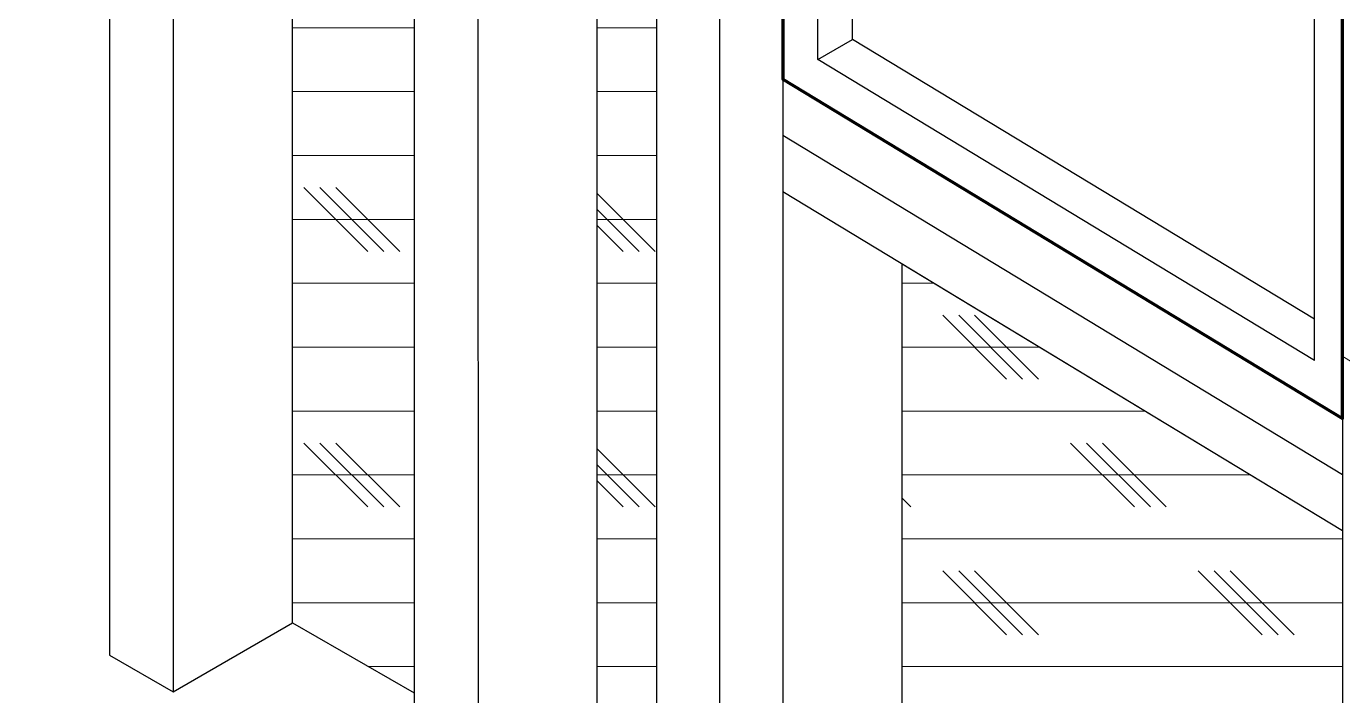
# Model space of a CAD drawing. Header units: inches. Extents: x -20.7 to 76.3, y -55.2 to 19.1.
# Drawn here: x 50.965 to 53.541, y -30.518 to -29.209 of the extents above; entities that cross this region are included whole.
import ezdxf

# ---------------------------------------------------------------- set-up
doc = ezdxf.new("R2010")
doc.units = ezdxf.units.IN
doc.header["$MEASUREMENT"] = 0
for name, color, linetype, lineweight in [('.ATI-HATCH', 7, 'Continuous', 0), ('G-ANNO-TTLB', 7, 'Continuous', 0), ('TYVEK', 7, 'Continuous', 0)]:
    doc.layers.add(name, color=color, linetype=linetype, lineweight=lineweight)

# ---------------------------------------------------------------- blocks, each defined once
blk = doc.blocks.new('Block_669')
at = {"layer": '.ATI-HATCH'}
for points, knots in [([(52.0819, -28.236), (52.0819, -28.236), (52.198, -28.212), (52.198, -28.212), (52.198, -28.212), (52.198, -30.7846), (52.198, -30.7846), (52.198, -30.7846), (52.0822, -30.7182), (52.0822, -30.7182), (52.0822, -30.7182), (52.0822, -28.7293), (52.0822, -28.7293), (52.0822, -28.7293), (52.0819, -28.236), (52.0819, -28.236)], [0, 0, 0, 0, 1, 1, 1, 2, 2, 2, 3, 3, 3, 4, 4, 4, 5, 5, 5, 5]), ([(51.4856, -28.5505), (51.4856, -28.5505), (51.5328, -28.5808), (51.5328, -28.5808), (51.5328, -28.5808), (51.5581, -28.5516), (51.5581, -28.5516), (51.5581, -28.5516), (51.4856, -28.4871), (51.4856, -28.4871), (51.4856, -28.4871), (51.4856, -28.3871), (51.4856, -28.3871), (51.4856, -28.3871), (51.4856, -28.3593), (51.4856, -28.3593), (51.4856, -28.3593), (51.7238, -28.3101), (51.7238, -28.3101), (51.7238, -28.3101), (51.7238, -30.5127), (51.7238, -30.5127), (51.7238, -30.5127), (51.4856, -30.376), (51.4856, -30.376), (51.4856, -30.376), (51.4856, -28.5505), (51.4856, -28.5505)], [0, 0, 0, 0, 1, 1, 1, 2, 2, 2, 3, 3, 3, 4, 4, 4, 5, 5, 5, 6, 6, 6, 7, 7, 7, 8, 8, 8, 9, 9, 9, 9]), ([(53.5406, -30.1961), (53.5406, -30.1961), (52.6789, -29.6738), (52.6789, -29.6738), (52.6789, -29.6738), (52.6789, -31.0604), (52.6789, -31.0604), (52.6789, -31.0604), (53.5406, -31.5546), (53.5406, -31.5546), (53.5406, -31.5546), (53.5406, -30.1961), (53.5406, -30.1961)], [0, 0, 0, 0, 1, 1, 1, 2, 2, 2, 3, 3, 3, 4, 4, 4, 4])]:
    blk.add_open_spline(points, degree=3, knots=knots, dxfattribs=at)
at = {"layer": '.ATI-HATCH', "color": 8, "lineweight": 0, "true_color": 0x808080}
for points in [[(51.4856, -29.2114), (51.4856, -29.2114), (51.7238, -29.2114), (51.7238, -29.2114)], [(52.0822, -29.2114), (52.0822, -29.2114), (52.198, -29.2114), (52.198, -29.2114)], [(51.4856, -29.3364), (51.4856, -29.3364), (51.7238, -29.3364), (51.7238, -29.3364)], [(52.0822, -29.3364), (52.0822, -29.3364), (52.198, -29.3364), (52.198, -29.3364)], [(51.4856, -29.4614), (51.4856, -29.4614), (51.7238, -29.4614), (51.7238, -29.4614)], [(52.0822, -29.4614), (52.0822, -29.4614), (52.198, -29.4614), (52.198, -29.4614)], [(51.633, -29.649), (51.633, -29.649), (51.5079, -29.524), (51.5079, -29.524)], [(51.6642, -29.649), (51.6642, -29.649), (51.5392, -29.524), (51.5392, -29.524)], [(51.6955, -29.649), (51.6955, -29.649), (51.5704, -29.524), (51.5704, -29.524)], [(52.1956, -29.649), (52.1956, -29.649), (52.0822, -29.5356), (52.0822, -29.5356)], [(52.1644, -29.649), (52.1644, -29.649), (52.0822, -29.5668), (52.0822, -29.5668)], [(51.4856, -29.5865), (51.4856, -29.5865), (51.7238, -29.5865), (51.7238, -29.5865)], [(52.0822, -29.5865), (52.0822, -29.5865), (52.198, -29.5865), (52.198, -29.5865)], [(52.1331, -29.649), (52.1331, -29.649), (52.0822, -29.5981), (52.0822, -29.5981)], [(51.4856, -29.7115), (51.4856, -29.7115), (51.7238, -29.7115), (51.7238, -29.7115)], [(52.0822, -29.7115), (52.0822, -29.7115), (52.198, -29.7115), (52.198, -29.7115)], [(52.6789, -29.7115), (52.6789, -29.7115), (52.7411, -29.7115), (52.7411, -29.7115)], [(52.8833, -29.8991), (52.8833, -29.8991), (52.7583, -29.774), (52.7583, -29.774)], [(52.9146, -29.8991), (52.9146, -29.8991), (52.7896, -29.774), (52.7896, -29.774)], [(52.9459, -29.8991), (52.9459, -29.8991), (52.8208, -29.774), (52.8208, -29.774)], [(51.4856, -29.8366), (51.4856, -29.8366), (51.7238, -29.8366), (51.7238, -29.8366)], [(52.0822, -29.8366), (52.0822, -29.8366), (52.198, -29.8366), (52.198, -29.8366)], [(52.6789, -29.8366), (52.6789, -29.8366), (52.9474, -29.8366), (52.9474, -29.8366)], [(51.4856, -29.9616), (51.4856, -29.9616), (51.7238, -29.9616), (51.7238, -29.9616)], [(52.0822, -29.9616), (52.0822, -29.9616), (52.198, -29.9616), (52.198, -29.9616)], [(52.6789, -29.9616), (52.6789, -29.9616), (53.1537, -29.9616), (53.1537, -29.9616)], [(51.633, -30.1491), (51.633, -30.1491), (51.5079, -30.0241), (51.5079, -30.0241)], [(51.6642, -30.1491), (51.6642, -30.1491), (51.5392, -30.0241), (51.5392, -30.0241)], [(51.6955, -30.1491), (51.6955, -30.1491), (51.5704, -30.0241), (51.5704, -30.0241)], [(52.1956, -30.1491), (52.1956, -30.1491), (52.0822, -30.0357), (52.0822, -30.0357)], [(53.1334, -30.1491), (53.1334, -30.1491), (53.0084, -30.0241), (53.0084, -30.0241)], [(53.1647, -30.1491), (53.1647, -30.1491), (53.0396, -30.0241), (53.0396, -30.0241)], [(53.1959, -30.1491), (53.1959, -30.1491), (53.0709, -30.0241), (53.0709, -30.0241)], [(52.1644, -30.1491), (52.1644, -30.1491), (52.0822, -30.067), (52.0822, -30.067)], [(51.4856, -30.0866), (51.4856, -30.0866), (51.7238, -30.0866), (51.7238, -30.0866)], [(52.0822, -30.0866), (52.0822, -30.0866), (52.198, -30.0866), (52.198, -30.0866)], [(52.6789, -30.0866), (52.6789, -30.0866), (53.36, -30.0866), (53.36, -30.0866)], [(52.1331, -30.1491), (52.1331, -30.1491), (52.0822, -30.0983), (52.0822, -30.0983)], [(52.6958, -30.1491), (52.6958, -30.1491), (52.6789, -30.1322), (52.6789, -30.1322)], [(51.4856, -30.2117), (51.4856, -30.2117), (51.7238, -30.2117), (51.7238, -30.2117)], [(52.0822, -30.2117), (52.0822, -30.2117), (52.198, -30.2117), (52.198, -30.2117)], [(52.6789, -30.2117), (52.6789, -30.2117), (53.5406, -30.2117), (53.5406, -30.2117)], [(52.8833, -30.3992), (52.8833, -30.3992), (52.7583, -30.2742), (52.7583, -30.2742)], [(52.9146, -30.3992), (52.9146, -30.3992), (52.7896, -30.2742), (52.7896, -30.2742)], [(52.9459, -30.3992), (52.9459, -30.3992), (52.8208, -30.2742), (52.8208, -30.2742)], [(53.3835, -30.3992), (53.3835, -30.3992), (53.2585, -30.2742), (53.2585, -30.2742)], [(53.4147, -30.3992), (53.4147, -30.3992), (53.2897, -30.2742), (53.2897, -30.2742)], [(53.446, -30.3992), (53.446, -30.3992), (53.321, -30.2742), (53.321, -30.2742)], [(51.4856, -30.3367), (51.4856, -30.3367), (51.7238, -30.3367), (51.7238, -30.3367)], [(52.0822, -30.3367), (52.0822, -30.3367), (52.198, -30.3367), (52.198, -30.3367)], [(52.6789, -30.3367), (52.6789, -30.3367), (53.5406, -30.3367), (53.5406, -30.3367)], [(51.635, -30.4617), (51.635, -30.4617), (51.7238, -30.4617), (51.7238, -30.4617)], [(52.0822, -30.4617), (52.0822, -30.4617), (52.198, -30.4617), (52.198, -30.4617)], [(52.6789, -30.4617), (52.6789, -30.4617), (53.5406, -30.4617), (53.5406, -30.4617)]]:
    blk.add_open_spline(points, degree=3, dxfattribs=at)
blk = doc.blocks.new('Block_670')
at = {"layer": '.ATI-HATCH'}
blk.add_open_spline([(53.5384, -29.8526), (53.5384, -29.8526), (53.7858, -30.0026), (53.7858, -30.0026), (53.7858, -30.0026), (53.7858, -27.6953), (53.7858, -27.6953), (53.7858, -27.6953), (53.5384, -27.5453), (53.5384, -27.5453), (53.5384, -27.5453), (53.5384, -29.8526), (53.5384, -29.8526)], degree=3, knots=[0, 0, 0, 0, 1, 1, 1, 2, 2, 2, 3, 3, 3, 4, 4, 4, 4], dxfattribs=at)

msp = doc.modelspace()

# ---------------------------------------------------------------- hatches: boundary and pattern name
at = {"layer": 'G-ANNO-TTLB', "true_color": 0xff00ff, "transparency": 33554687}
h = msp.add_hatch(color=6, dxfattribs=at)
edge = h.paths.add_edge_path()
edge.add_spline(control_points=[(71.8573, -54.9456), (71.8573, -54.9456), (31.1572, -54.9456), (31.1572, -54.9456), (31.1572, -54.9456), (31.1572, -20.8103), (31.1572, -20.8103), (31.1572, -20.8103), (71.8573, -20.8103), (71.8573, -20.8103), (71.8573, -20.8103), (71.8573, -54.9456), (71.8573, -54.9456)], knot_values=[0, 0, 0, 0, 1, 1, 1, 2, 2, 2, 3, 3, 3, 4, 4, 4, 4], degree=3, periodic=0)
edge = h.paths.add_edge_path()
edge.add_spline(control_points=[(31.2823, -20.9353), (31.2823, -20.9353), (31.2823, -54.8205), (31.2823, -54.8205), (31.2823, -54.8205), (71.7322, -54.8205), (71.7322, -54.8205), (71.7322, -54.8205), (71.7322, -20.9353), (71.7322, -20.9353), (71.7322, -20.9353), (31.2823, -20.9353), (31.2823, -20.9353)], knot_values=[0, 0, 0, 0, 1, 1, 1, 2, 2, 2, 3, 3, 3, 4, 4, 4, 4], degree=3, periodic=0)
edge.add_line((31.2823, -20.9353), (31.2823, -20.9353))

# ---------------------------------------------------------------- linework, layer by layer
at = {"layer": 'G-ANNO-TTLB'}
for points in [[(71.8573, -54.9456), (71.8573, -54.9456), (31.1572, -54.9456), (31.1572, -54.9456), (31.1572, -54.9456), (31.1572, -20.8103), (31.1572, -20.8103), (31.1572, -20.8103), (71.8573, -20.8103), (71.8573, -20.8103), (71.8573, -20.8103), (71.8573, -54.9456), (71.8573, -54.9456)], [(31.2823, -20.9353), (31.2823, -20.9353), (31.2823, -54.8205), (31.2823, -54.8205), (31.2823, -54.8205), (71.7322, -54.8205), (71.7322, -54.8205), (71.7322, -54.8205), (71.7322, -20.9353), (71.7322, -20.9353), (71.7322, -20.9353), (31.2823, -20.9353), (31.2823, -20.9353)]]:
    msp.add_open_spline(points, degree=3, knots=[0, 0, 0, 0, 1, 1, 1, 2, 2, 2, 3, 3, 3, 4, 4, 4, 4], dxfattribs=at)
at = {"layer": 'TYVEK', "color": 33, "lineweight": 25, "true_color": 0xcc9966}
for p, q in [((52.4455, -25.4088), (52.4455, -31.1954)), ((53.5406, -26.037), (53.5406, -31.7273)), ((52.198, -28.212), (52.198, -31.0535)), ((51.8477, -28.2844), (51.8489, -30.8532)), ((51.1272, -28.3023), (51.1272, -30.4394)), ((51.1272, -28.3023), (51.1272, -30.4394)), ((51.7238, -28.3101), (51.7238, -30.7815)), ((51.2522, -28.4941), (51.2522, -30.511)), ((51.4856, -30.376), (51.4856, -28.5505)), ((52.0822, -30.7182), (52.0822, -28.7293)), ((52.3215, -29.1301), (52.3215, -31.1237)), ((53.5406, -29.976), (52.4455, -29.3123)), ((53.5406, -30.086), (52.4455, -29.4224)), ((53.5406, -30.1961), (52.4455, -29.5324)), ((52.6789, -31.0604), (52.6789, -29.6738)), ((51.2522, -30.511), (51.4856, -30.376)), ((51.1272, -30.4394), (51.2522, -30.511))]:
    msp.add_line(p, q, dxfattribs=at)
at = {"layer": 'TYVEK', "color": 3, "lineweight": 25, "true_color": 0x00ff00}
for p, q in [((52.5137, -29.2733), (52.5137, -27.0464)), ((52.582, -29.2343), (52.582, -27.0878)), ((53.4857, -29.8624), (53.4857, -27.6354)), ((52.5137, -29.2733), (52.582, -29.2343)), ((53.4857, -29.782), (52.582, -29.2343)), ((53.4857, -29.8624), (52.5137, -29.2733))]:
    msp.add_line(p, q, dxfattribs=at)
at = {"layer": 'TYVEK', "color": 2, "lineweight": 25, "true_color": 0xffff00}
msp.add_line((51.4856, -30.376), (51.7238, -30.5127), dxfattribs=at)
at = {"layer": 'TYVEK', "color": 18, "lineweight": 80, "true_color": 0x000000}
msp.add_lwpolyline([(53.5406, -27.5949), (52.4455, -26.9312), (52.4455, -29.3123), (53.5406, -29.976), (53.5406, -27.5949)], dxfattribs=at)

# ---------------------------------------------------------------- block references
at = {"layer": '.ATI-HATCH'}
for name in ['Block_669', 'Block_670']:
    msp.add_blockref(name, (0, 0), dxfattribs=at)

doc.saveas('drawing.dxf')
